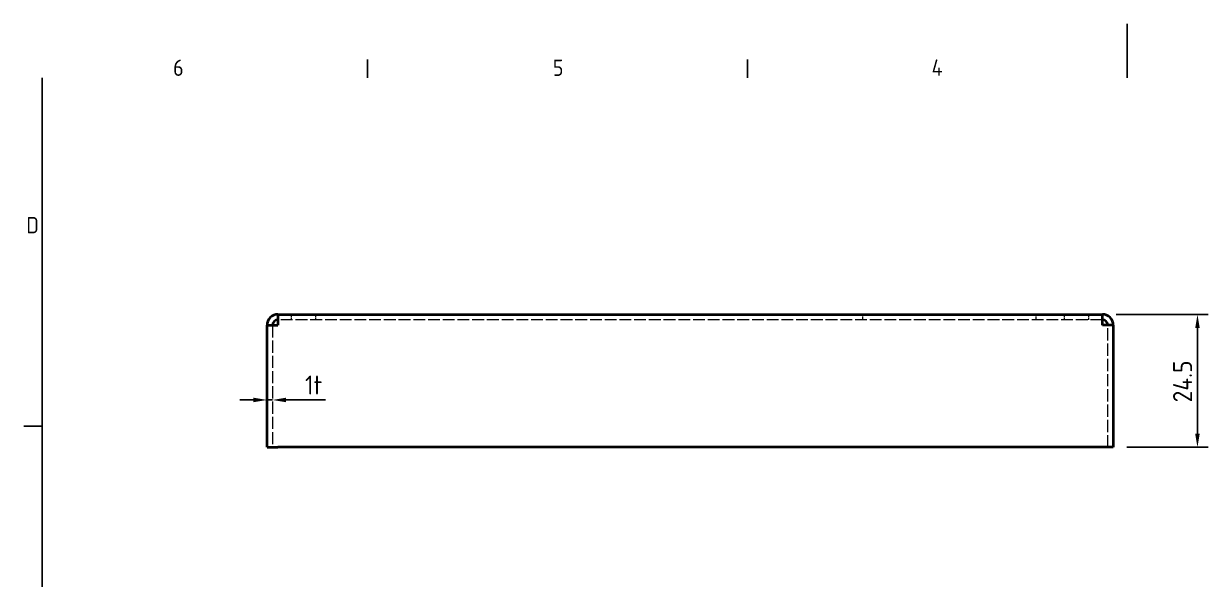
# Model space of a CAD drawing. Header units: millimetres. Extents: x 0 to 420, y 0 to 297.
# Drawn here: x 6.6 to 225, y 194.5 to 297 of the extents above; entities that cross this region are included whole.
import ezdxf

# ---------------------------------------------------------------- set-up
doc = ezdxf.new("R2010")
doc.units = ezdxf.units.MM
doc.linetypes.add('DASHED', pattern=[0.2067, 0.1654, -0.0413])
doc.layers.get('0').update_dxf_attribs({"color": 3, "lineweight": 25})
for name, color, linetype, lineweight in [('가려진 것(ISO)', 2, 'DASHED', 18), ('가시적인 것(ISO)', 3, 'Continuous', 40), ('경계(ISO)', 7, 'Continuous', 25), ('치수(ISO)', 2, 'Continuous', 25)]:
    doc.layers.add(name, color=color, linetype=linetype, lineweight=lineweight)
doc.styles.add('문자 텍스트_PSTEK_POSCO', font='isocp.shx')
doc.styles.add('치수 텍스트_PSTEK_POSCO', font='isocp.shx')
doc.dimstyles.new('치수_PSTEK_POSCO', dxfattribs={"dimtxt": 3.5, "dimasz": 2.5, "dimexe": 2, "dimexo": 2.5, "dimgap": 1, "dimtad": 1, "dimrnd": 1e-08, "dimdsep": 46, "dimtxsty": '치수 텍스트_PSTEK_POSCO', "dimcen": 0.09, "dimdle": 10, "dimclrd": 7, "dimclre": 7, "dimclrt": 2, "dimadec": 1, "dimazin": 2, "dimtfac": 1, "dimtmove": 0, "dimatfit": 3, "dimfxl": 0, "dimtolj": 1, "dimlwd": -1, "dimlwe": -1, "dimarcsym": 0})

# ---------------------------------------------------------------- blocks, each defined once
blk = doc.blocks.new('경계 Default Border')
at = {"layer": '경계(ISO)'}
for p, q in [((70, 287.0000076293945), (70, 290.4000091552734)), ((140, 287.0000076293945), (140, 290.4000091552734)), ((10, 222.7499961853027), (6.599999666213989, 222.7499961853027))]:
    blk.add_line(p, q, dxfattribs=at)
at = {"layer": '경계(ISO)', "flags": 128}
for points in [[(210, 297.0000076293945), (210, 287.0000076293945)], [(10, 10), (10, 287.0000076293945)]]:
    blk.add_lwpolyline(points, dxfattribs=at)
at = {"layer": '경계(ISO)', "color": 2, "char_height": 3.00000011920929, "attachment_point": 7, "style": '문자 텍스트_PSTEK_POSCO'}
for s, insert in [('6', (34.14453946055966, 287.3713945155963)), ('5', (104.1445394605597, 287.3713945155963)), ('4', (173.9734701308116, 287.4)), ('D', (7.078270083685684, 258.3463944559917))]:
    blk.add_mtext(s, dxfattribs=dict(at, insert=insert))
blk = doc.blocks.new('*D31')
at = {"layer": 'Defpoints', "color": 0}
for p in [(51.46146227722979, 230.6354530400873), (52.4614622772298, 230.6354530400873), (51.46146227722979, 227.6109339652389)]:
    blk.add_point(p, dxfattribs=at)
at = {"layer": '치수(ISO)', "color": 7}
for p, q in [((48.96146227722979, 227.6109339652389), (46.46146227722979, 227.6109339652389)), ((51.46146227722979, 227.6109339652389), (52.4614622772298, 227.6109339652389)), ((54.9614622772298, 227.6109339652389), (62.2614622772298, 227.6109339652389))]:
    blk.add_line(p, q, dxfattribs=at)
for points in [[(48.96146227722979, 228.0276006319056), (48.96146227722979, 227.1942672985723), (51.46146227722979, 227.6109339652389)], [(54.9614622772298, 228.0276006319056), (54.9614622772298, 227.1942672985723), (52.4614622772298, 227.6109339652389)]]:
    blk.add_solid(points, dxfattribs=at)
at = {"layer": '치수(ISO)', "color": 2, "insert": (58.4614622772298, 230.3609339652389), "char_height": 3.5, "attachment_point": 4, "style": '치수 텍스트_PSTEK_POSCO'}
blk.add_mtext('\\A1;1t', dxfattribs=at)
blk = doc.blocks.new('*D32')
at = {"layer": 'Defpoints', "color": 0}
for p in [(205.4614622772298, 243.3851106177014), (207.4614622772297, 218.8851106177017), (222.9778739788585, 218.8851106177017)]:
    blk.add_point(p, dxfattribs=at)
at = {"layer": '치수(ISO)', "color": 7}
for p, q in [((207.9614622772298, 243.3851106177014), (224.9778739788585, 243.3851106177014)), ((222.9778739788585, 240.8851106177014), (222.9778739788585, 221.3851106177017)), ((209.9614622772297, 218.8851106177017), (224.9778739788585, 218.8851106177017))]:
    blk.add_line(p, q, dxfattribs=at)
for points in [[(222.5612073121918, 240.8851106177014), (223.3945406455252, 240.8851106177014), (222.9778739788585, 243.3851106177014)], [(222.5612073121918, 221.3851106177017), (223.3945406455252, 221.3851106177017), (222.9778739788585, 218.8851106177017)]]:
    blk.add_solid(points, dxfattribs=at)
at = {"layer": '치수(ISO)', "color": 2, "insert": (220.2275294906695, 227.1681842679083), "char_height": 3.5, "attachment_point": 4, "rotation": 90, "style": '치수 텍스트_PSTEK_POSCO'}
blk.add_mtext('\\A1;24.5', dxfattribs=at)

msp = doc.modelspace()

# ---------------------------------------------------------------- linework, layer by layer
at = {"layer": '가려진 것(ISO)', "ltscale": 1.904596567153931}
for p, q in [((55.96146227722977, 242.3851106176999), (55.96146227722977, 243.3851106176999)), ((60.46146227722977, 242.3851106176999), (60.46146227722977, 243.3851106176999)), ((161.2114622772298, 243.3851106177012), (161.2114622772298, 242.3851106177012)), ((193.2114622772298, 243.3851106177012), (193.2114622772298, 242.3851106177012)), ((198.4614622772298, 242.3851106176999), (198.4614622772298, 243.3851106176999)), ((202.9614622772298, 242.3851106176999), (202.9614622772298, 243.3851106176999))]:
    msp.add_line(p, q, dxfattribs=at)
at = {"layer": '가려진 것(ISO)', "ltscale": 13.60667610168457}
for p, q in [((52.46146227722976, 241.3851106177014), (52.46146227722981, 218.8851106177014)), ((206.4614622772297, 218.8851106177014), (206.4614622772298, 241.3851106177014))]:
    msp.add_line(p, q, dxfattribs=at)
at = {"layer": '가려진 것(ISO)', "ltscale": 13.1315221786499}
msp.add_line((205.4614622772298, 242.3851106177014), (53.46146227722979, 242.3851106177014), dxfattribs=at)
at = {"layer": '가시적인 것(ISO)'}
for p, q in [((53.46146227722976, 243.3851106177014), (53.46146227722976, 241.385110617702)), ((53.46146227722977, 243.3851106177014), (205.4614622772298, 243.3851106177014)), ((205.4614622772298, 241.385110617702), (205.4614622772298, 243.3851106177014)), ((51.46146227722973, 241.3851106177014), (53.46146227722976, 241.385110617702)), ((51.4614622772298, 218.8851106177014), (51.46146227722976, 241.3851106177014)), ((207.4614622772297, 241.3851106177014), (205.4614622772297, 241.385110617702)), ((207.4614622772297, 241.3851106177014), (207.4614622772297, 218.8851106177014)), ((51.46146227722976, 218.8851106177014), (53.4614622772298, 218.885110617702)), ((205.4614622772297, 218.885110617702), (53.46146227722979, 218.885110617702)), ((207.4614622772297, 218.8851106177014), (205.4614622772297, 218.885110617702))]:
    msp.add_line(p, q, dxfattribs=at)
for centre, radius, start, end in [((53.46146227722977, 241.3851106177014), 2.000000000000012, 90.00000000000026, 180), ((205.4614622772298, 241.3851106177014), 1.999999999999984, 0, 90), ((53.46146227722977, 241.3851106177014), 1.00000000000001, 90.0000000000005, 180), ((205.4614622772298, 241.3851106177014), 0.9999999999999982, 0, 90)]:
    msp.add_arc(centre, radius, start, end, dxfattribs=at)

# ---------------------------------------------------------------- block references
msp.add_blockref('경계 Default Border', (0, 0))

# ---------------------------------------------------------------- dimensions: what is measured, and where the dimension line sits
at = {"layer": '치수(ISO)', "color": 7}
dim = msp.add_linear_dim(base=(222.9778739788585, 218.8851106177017), p1=(205.4614622772298, 243.3851106177014), p2=(207.4614622772297, 218.8851106177017), angle=90, dimstyle='치수_PSTEK_POSCO', override={"dimdec": 2, "dimtp": 0, "dimtm": -0, "dimtdec": 2, "dimtofl": 0, "dimatfit": 1}, dxfattribs=at)
dim.commit()
dim.dimension.update_dxf_attribs({"geometry": '*D32', "text_midpoint": (222.9778739788584, 231.1351106177015), "dimtype": 160})
dim = msp.add_linear_dim(base=(51.46146227722979, 227.6109339652389), p1=(52.4614622772298, 230.6354530400873), p2=(51.46146227722979, 230.6354530400873), angle=180, text='<>t', dimstyle='치수_PSTEK_POSCO', override={"dimdec": 2, "dimse1": 1, "dimse2": 1, "dimtp": 0, "dimtm": -0, "dimtdec": 2, "dimtofl": 1, "dimatfit": 1}, dxfattribs=at)
dim.commit()
dim.dimension.update_dxf_attribs({"geometry": '*D31', "text_midpoint": (59.8614622772298, 227.6109339652389), "dimtype": 160})

doc.saveas('drawing.dxf')
